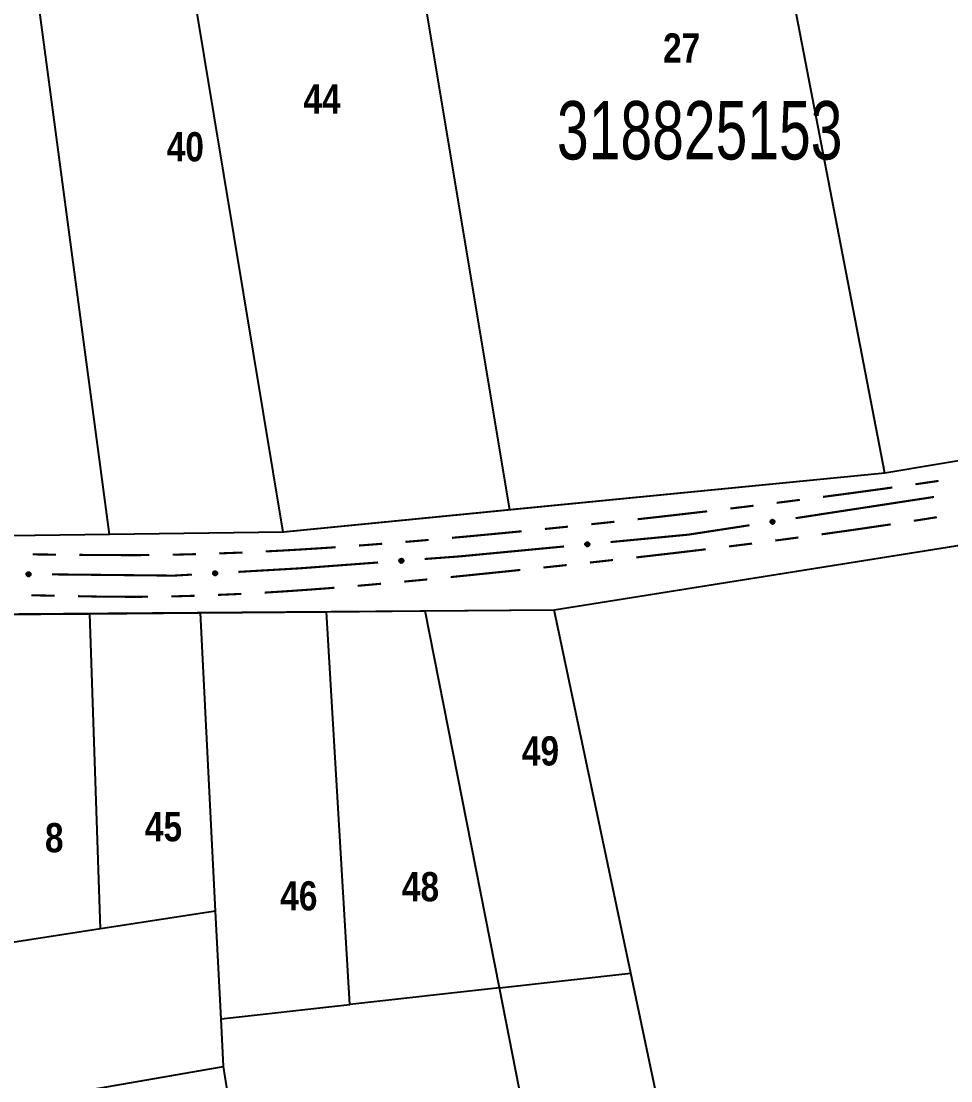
# Model space of a CAD drawing. Extents: x 203591 to 208218, y 4854879 to 4857795.
# Drawn here: x 204872.2 to 204951.9, y 4855533 to 4855623.8 of the extents above; entities that cross this region are included whole.
import ezdxf
from ezdxf.enums import TextEntityAlignment as Align

# ---------------------------------------------------------------- set-up
doc = ezdxf.new("R2010")
doc.units = 0
doc.header["$LTSCALE"] = 1.5
doc.header["$MEASUREMENT"] = 0
doc.linetypes.add('PHANTOMX2', pattern=[5, 2.5, -0.5, 0.5, -0.5, 0.5, -0.5])
for name, color, linetype in [('CD-MALHA-LOTES', 40, 'CONTINUOUS'), ('CD_TXT_QUADRA', 7, 'CONTINUOUS'), ('RU-QUADRAS', 210, 'CONTINUOUS'), ('SV-EIXO-RUA-N-PAV', 6, 'CONTINUOUS'), ('SV-RUA-NAO-PAV-S-GUIA-C-GUIA', 7, 'PHANTOMX2'), ('Th_NmrPorta', 7, 'CONTINUOUS')]:
    doc.layers.add(name, color=color, linetype=linetype)
doc.styles.add('ARIAL', font='ARIAL.TTF')
doc.styles.get("Standard").update_dxf_attribs({"font": 'swisscbo.ttf'})

msp = doc.modelspace()

# ---------------------------------------------------------------- linework, layer by layer
at = {"layer": 'CD-MALHA-LOTES', "linetype": 'Continuous', "flags": 128}
for points in [[(204946.22, 4855585.08), (204936.1, 4855637.54)], [(204894.66, 4855580.02), (204885.325707, 4855636.2)], [(204879.76, 4855579.81), (204872.5, 4855634.21)], [(204914.08, 4855581.92), (204905.51, 4855633.33)], [(204976.02, 4855590.07), (204946.22, 4855585.08)], [(204946.22, 4855585.08), (204914.08, 4855581.92)], [(204914.08, 4855581.92), (204894.66, 4855580.02)], [(204879.76, 4855579.81), (204864.86, 4855579.6)], [(204894.66, 4855580.02), (204879.76, 4855579.81)], [(204917.87, 4855573.37), (204956.95, 4855579.59)], [(204869.68, 4855572.97), (204878.08, 4855573.02)], [(204878.08, 4855573.02), (204887.55, 4855573.09)], [(204879, 4855546.03), (204878.08, 4855573.02)], [(204887.55, 4855573.09), (204898.37, 4855573.19)], [(204888.86, 4855547.55), (204887.55, 4855573.09)], [(204898.37, 4855573.19), (204906.83, 4855573.27)], [(204900.36, 4855539.56), (204898.37, 4855573.19)], [(204906.83, 4855573.27), (204917.87, 4855573.37)], [(204913.19, 4855540.98), (204906.83, 4855573.27)], [(204924.44, 4855542.23), (204917.87, 4855573.37)], [(204888.86, 4855547.55), (204879, 4855546.03)], [(204889.33, 4855538.33), (204888.86, 4855547.55)], [(204879, 4855546.03), (204871.07, 4855544.81)], [(204913.19, 4855540.98), (204924.44, 4855542.23)], [(204931.59, 4855508.34), (204924.44, 4855542.23)], [(204913.19, 4855540.98), (204900.36, 4855539.56)], [(204926.5, 4855459.5), (204919.95, 4855506.6), (204913.19, 4855540.98)], [(204889.33, 4855538.33), (204900.36, 4855539.56)], [(204889.54, 4855534.23), (204889.33, 4855538.33)], [(204807.67, 4855520.01), (204889.54, 4855534.23)], [(204894.57, 4855502.53), (204889.54, 4855534.23)]]:
    msp.add_lwpolyline(points, dxfattribs=at)
at = {"layer": 'RU-QUADRAS', "color": 6, "linetype": 'Continuous'}
msp.add_lwpolyline([(204772.64, 4855677.09), (204804.9, 4855680.03), (204805.04, 4855678.27, -0.004517033), (204994.94, 4855689.7), (204995.08, 4855687.65), (205015.32, 4855689.41), (205034.01, 4855602.53), (204976.02, 4855590.07), (204946.22, 4855585.08), (204894.71, 4855580.02), (204796.54, 4855578.7), (204783.78, 4855620.42)], format="xyb", close=True, dxfattribs=at)
msp.add_lwpolyline([(204801.06, 4855571.1), (204822.56, 4855573.23), (204845.19, 4855572.81), (204917.87, 4855573.37), (205036.95, 4855592.31), (205061.23, 4855480.13), (204951.16, 4855463), (204889.11, 4855454.22), (204889.25, 4855453.22), (204872.15, 4855450.8), (204872.45, 4855448.52), (204860.56, 4855447.55), (204860.14, 4855450.22), (204817.43, 4855443.82), (204816.29, 4855448.38), (204811.61, 4855489.49)], close=True, dxfattribs=at)
at = {"layer": 'SV-EIXO-RUA-N-PAV', "const_width": 0.18, "flags": 128}
for points in [[(204948.14, 4855582.68), (204950.435482, 4855583.02968)], [(204938.574032, 4855581.211451), (204947.469815, 4855582.577115)], [(204947.469815, 4855582.577115), (204948.14, 4855582.68)], [(204929.38, 4855579.8), (204934.62035, 4855580.604489)], [(204922.711762, 4855579.166552), (204928.684872, 4855579.733967)], [(204928.684872, 4855579.733967), (204929.38, 4855579.8)], [(204909.8, 4855577.94), (204918.729689, 4855578.788275)], [(204896, 4855576.91), (204902.789389, 4855577.416745)], [(204906.778294, 4855577.714468), (204909.769973, 4855577.93776)], [(204909.769973, 4855577.93776), (204909.8, 4855577.94)], [(204890.816936, 4855576.610234), (204895.808594, 4855576.898932)], [(204895.808594, 4855576.898932), (204896, 4855576.91)], [(204874.826728, 4855576.396246), (204884.826212, 4855576.294603)], [(204884.826212, 4855576.294603), (204885.28, 4855576.29)], [(204885.28, 4855576.29), (204886.823609, 4855576.379276)]]:
    msp.add_lwpolyline(points, dxfattribs=at)
at = {"layer": 'SV-EIXO-RUA-N-PAV', "flags": 128}
for points in [[(204936.43847, 4855580.994974), (204936.466844, 4855581.03481), (204936.499376, 4855581.063246), (204936.533335, 4855581.079153), (204936.56701, 4855581.085385), (204936.602178, 4855581.08788), (204936.638191, 4855581.082574), (204936.676856, 4855581.06783), (204936.717017, 4855581.039648), (204936.743956, 4855581.004407), (204936.761333, 4855580.971948), (204936.769853, 4855580.937209), (204936.771705, 4855580.903004), (204936.764955, 4855580.865778), (204936.749631, 4855580.826741), (204936.720316, 4855580.787043), (204936.688231, 4855580.759384), (204936.65498, 4855580.744861), (204936.620001, 4855580.736516), (204936.584066, 4855580.734399), (204936.548746, 4855580.739812), (204936.509469, 4855580.755312), (204936.47067, 4855580.784765), (204936.442719, 4855580.816451), (204936.427732, 4855580.849489), (204936.420292, 4855580.884111), (204936.41736, 4855580.919355), (204936.421188, 4855580.955777), (204936.43847, 4855580.994974)], [(204920.567278, 4855579.073413), (204920.597899, 4855579.11155), (204920.632015, 4855579.138065), (204920.666834, 4855579.15199), (204920.700811, 4855579.156273), (204920.736065, 4855579.156739), (204920.771712, 4855579.149367), (204920.809464, 4855579.132421), (204920.847935, 4855579.101973), (204920.872801, 4855579.06524), (204920.888279, 4855579.031834), (204920.894785, 4855578.996661), (204920.894664, 4855578.962406), (204920.885782, 4855578.925631), (204920.868235, 4855578.887541), (204920.836682, 4855578.849597), (204920.803058, 4855578.823832), (204920.769025, 4855578.811247), (204920.733624, 4855578.804931), (204920.697627, 4855578.804887), (204920.662677, 4855578.812325), (204920.624358, 4855578.83006), (204920.58732, 4855578.8617), (204920.561239, 4855578.894942), (204920.54818, 4855578.928789), (204920.542746, 4855578.963782), (204920.541849, 4855578.999135), (204920.547768, 4855579.035277), (204920.567278, 4855579.073413)], [(204904.632366, 4855577.664687), (204904.663751, 4855577.702197), (204904.698396, 4855577.728018), (204904.733489, 4855577.741236), (204904.767546, 4855577.744831), (204904.802802, 4855577.744585), (204904.838293, 4855577.736494), (204904.875694, 4855577.718789), (204904.913543, 4855577.687569), (204904.937661, 4855577.650341), (204904.952461, 4855577.616629), (204904.958254, 4855577.581332), (204904.957441, 4855577.547087), (204904.947818, 4855577.510499), (204904.929505, 4855577.472771), (204904.897191, 4855577.435473), (204904.863054, 4855577.410392), (204904.828774, 4855577.398498), (204904.793252, 4855577.392898), (204904.757261, 4855577.393581), (204904.722469, 4855577.401724), (204904.684516, 4855577.420231), (204904.648125, 4855577.452612), (204904.622721, 4855577.486375), (204904.610349, 4855577.520479), (204904.605623, 4855577.555574), (204904.605441, 4855577.590939), (204904.612089, 4855577.626953), (204904.632366, 4855577.664687)], [(204872.684277, 4855576.528109), (204872.718722, 4855576.562831), (204872.755426, 4855576.585629), (204872.791511, 4855576.595833), (204872.82575, 4855576.596535), (204872.860859, 4855576.593308), (204872.895538, 4855576.582245), (204872.931309, 4855576.56144), (204872.966382, 4855576.527132), (204872.987265, 4855576.487998), (204872.999162, 4855576.453155), (204873.001949, 4855576.417495), (204872.998243, 4855576.383441), (204872.98556, 4855576.347798), (204872.964123, 4855576.311754), (204872.928771, 4855576.277321), (204872.892634, 4855576.255218), (204872.857472, 4855576.246265), (204872.821604, 4855576.243689), (204872.7858, 4855576.247413), (204872.75182, 4855576.258469), (204872.715568, 4855576.280119), (204872.682046, 4855576.315461), (204872.659588, 4855576.351251), (204872.650144, 4855576.386279), (204872.648403, 4855576.421649), (204872.651212, 4855576.456902), (204872.660881, 4855576.492225), (204872.684277, 4855576.528109)], [(204888.670475, 4855576.596356), (204888.702484, 4855576.633336), (204888.737555, 4855576.658573), (204888.772865, 4855576.671203), (204888.806977, 4855576.674227), (204888.842224, 4855576.673391), (204888.877574, 4855576.664708), (204888.914674, 4855576.646379), (204888.951996, 4855576.614531), (204888.975487, 4855576.576905), (204888.989722, 4855576.54295), (204888.994924, 4855576.507561), (204888.993538, 4855576.473334), (204888.983303, 4855576.436912), (204888.964362, 4855576.399496), (204888.931429, 4855576.362744), (204888.896877, 4855576.338238), (204888.862403, 4855576.326918), (204888.826792, 4855576.321914), (204888.790818, 4855576.323199), (204888.756167, 4855576.331923), (204888.718529, 4855576.351061), (204888.682684, 4855576.384047), (204888.657849, 4855576.41823), (204888.646049, 4855576.452536), (204888.641911, 4855576.487705), (204888.64232, 4855576.523068), (204888.649569, 4855576.558966), (204888.670475, 4855576.596356)]]:
    msp.add_lwpolyline(points, close=True, dxfattribs=at)
for points in [[(204936.41736, 4855580.919355), (204936.743956, 4855581.004407)], [(204936.420292, 4855580.884111), (204936.761333, 4855580.971948)], [(204936.421188, 4855580.955777), (204936.717017, 4855581.039648)], [(204936.422404, 4855580.903391), (204936.747457, 4855580.989185)], [(204936.423971, 4855580.938144), (204936.725889, 4855581.021768)], [(204936.426645, 4855580.866768), (204936.764251, 4855580.951729)], [(204936.427732, 4855580.849489), (204936.769853, 4855580.937209)], [(204936.430933, 4855580.973725), (204936.693738, 4855581.051345)], [(204936.43847, 4855580.994974), (204936.676856, 4855581.06783)], [(204936.438772, 4855580.832737), (204936.767872, 4855580.919153)], [(204936.442719, 4855580.816451), (204936.771705, 4855580.903004)], [(204936.454807, 4855581.016045), (204936.650277, 4855581.073663)], [(204936.458992, 4855580.799947), (204936.763814, 4855580.882636)], [(204936.466844, 4855581.03481), (204936.638191, 4855581.082574)], [(204936.47067, 4855580.784765), (204936.764955, 4855580.865778)], [(204936.485319, 4855581.0511), (204936.611584, 4855581.082909)], [(204936.493633, 4855580.772133), (204936.754362, 4855580.845292)], [(204936.499376, 4855581.063246), (204936.602178, 4855581.08788)], [(204936.509469, 4855580.755312), (204936.749631, 4855580.826741)], [(204936.534189, 4855580.750749), (204936.727376, 4855580.805256)], [(204936.548746, 4855580.739812), (204936.720316, 4855580.787043)], [(204936.570599, 4855580.738392), (204936.698006, 4855580.771757)], [(204936.584066, 4855580.734399), (204936.688231, 4855580.759384)], [(204920.541849, 4855578.999135), (204920.872801, 4855579.06524)], [(204920.542746, 4855578.963782), (204920.888279, 4855579.031834)], [(204920.545964, 4855578.982907), (204920.875419, 4855579.049841)], [(204920.547768, 4855579.035277), (204920.847935, 4855579.101973)], [(204920.54809, 4855578.946101), (204920.890029, 4855579.01148)], [(204920.54818, 4855578.928789), (204920.894785, 4855578.996661)], [(204920.54953, 4855579.017513), (204920.855763, 4855579.083611)], [(204920.558237, 4855578.911428), (204920.891767, 4855578.978749)], [(204920.55853, 4855579.052634), (204920.825369, 4855579.114991)], [(204920.561239, 4855578.894942), (204920.894664, 4855578.962406)], [(204920.567278, 4855579.073413), (204920.809464, 4855579.132421)], [(204920.576535, 4855578.877529), (204920.885613, 4855578.942527)], [(204920.584802, 4855579.093509), (204920.783265, 4855579.139775)], [(204920.58732, 4855578.8617), (204920.885782, 4855578.925631)], [(204920.597899, 4855579.11155), (204920.771712, 4855579.149367)], [(204920.609517, 4855578.847766), (204920.874026, 4855578.905789)], [(204920.617281, 4855579.126749), (204920.745169, 4855579.151233)], [(204920.624358, 4855578.83006), (204920.868235, 4855578.887541)], [(204920.632015, 4855579.138065), (204920.736065, 4855579.156739)], [(204920.648775, 4855578.824082), (204920.844779, 4855578.867373)], [(204920.662677, 4855578.812325), (204920.836682, 4855578.849597)], [(204920.684412, 4855578.809649), (204920.813529, 4855578.835621)], [(204920.697627, 4855578.804887), (204920.803058, 4855578.823832)], [(204904.605441, 4855577.590939), (204904.937661, 4855577.650341)], [(204904.605623, 4855577.555574), (204904.952461, 4855577.616629)], [(204904.609228, 4855577.574631), (204904.939968, 4855577.634893)], [(204904.610349, 4855577.520479), (204904.958254, 4855577.581332)], [(204904.610609, 4855577.537789), (204904.953799, 4855577.596244)], [(204904.612089, 4855577.626953), (204904.913543, 4855577.687569)], [(204904.613492, 4855577.609157), (204904.920998, 4855577.669053)], [(204904.620053, 4855577.502918), (204904.954876, 4855577.563485)], [(204904.622721, 4855577.486375), (204904.957441, 4855577.547087)], [(204904.6232, 4855577.64409), (204904.891244, 4855577.70104)], [(204904.632366, 4855577.664687), (204904.875694, 4855577.718789)], [(204904.637662, 4855577.468656), (204904.947991, 4855577.527395)], [(204904.648125, 4855577.452612), (204904.947818, 4855577.510499)], [(204904.650292, 4855577.684425), (204904.84965, 4855577.726671)], [(204904.663751, 4855577.702197), (204904.838293, 4855577.736494)], [(204904.670036, 4855577.438233), (204904.935664, 4855577.490898)], [(204904.683437, 4855577.717002), (204904.811793, 4855577.738897)], [(204904.684516, 4855577.420231), (204904.929505, 4855577.472771)], [(204904.698396, 4855577.728018), (204904.802802, 4855577.744585)], [(204872.684277, 4855576.528109), (204872.931309, 4855576.56144)], [(204872.703808, 4855576.54626), (204872.906024, 4855576.571497)], [(204872.718722, 4855576.562831), (204872.895538, 4855576.582245)], [(204872.739589, 4855576.575918), (204872.869337, 4855576.58688)], [(204872.755426, 4855576.585629), (204872.860859, 4855576.593308)], [(204888.64232, 4855576.523068), (204888.975487, 4855576.576905)], [(204888.645833, 4855576.506699), (204888.977535, 4855576.56142)], [(204888.649569, 4855576.558966), (204888.951996, 4855576.614531)], [(204888.650675, 4855576.541149), (204888.95914, 4855576.595893)], [(204888.660966, 4855576.575914), (204888.929925, 4855576.628374)], [(204888.670475, 4855576.596356), (204888.914674, 4855576.646379)], [(204888.688729, 4855576.615791), (204888.888766, 4855576.654696)], [(204888.702484, 4855576.633336), (204888.877574, 4855576.664708)], [(204888.722414, 4855576.647809), (204888.851118, 4855576.667553)], [(204888.737555, 4855576.658573), (204888.842224, 4855576.673391)], [(204904.708807, 4855577.41376), (204904.905646, 4855577.453082)], [(204904.722469, 4855577.401724), (204904.897191, 4855577.435473)], [(204904.744146, 4855577.39861), (204904.873761, 4855577.421967)], [(204904.757261, 4855577.393581), (204904.863054, 4855577.410392)], [(204872.648403, 4855576.421649), (204872.999162, 4855576.453155)], [(204872.650144, 4855576.386279), (204873.001949, 4855576.417495)], [(204872.651212, 4855576.456902), (204872.987265, 4855576.487998)], [(204872.651867, 4855576.403506), (204872.998771, 4855576.43273)], [(204872.653606, 4855576.440332), (204872.988257, 4855576.47241)], [(204872.658329, 4855576.367961), (204872.997073, 4855576.399997)], [(204872.659588, 4855576.351251), (204872.998243, 4855576.383441)], [(204872.660775, 4855576.474374), (204872.972245, 4855576.508052)], [(204872.660881, 4855576.492225), (204872.966382, 4855576.527132)], [(204872.672977, 4855576.332333), (204872.987162, 4855576.364618)], [(204872.673402, 4855576.508361), (204872.945302, 4855576.542441)], [(204872.682046, 4855576.315461), (204872.98556, 4855576.347798)], [(204872.702662, 4855576.299281), (204872.971792, 4855576.329295)], [(204872.715568, 4855576.280119), (204872.964123, 4855576.311754)], [(204872.739225, 4855576.271617), (204872.938685, 4855576.294152)], [(204872.75182, 4855576.258469), (204872.928771, 4855576.277321)], [(204872.773156, 4855576.253532), (204872.904282, 4855576.265845)], [(204872.7858, 4855576.247413), (204872.892634, 4855576.255218)], [(204888.641911, 4855576.487705), (204888.989722, 4855576.54295)], [(204888.646049, 4855576.452536), (204888.994924, 4855576.507561)], [(204888.646598, 4855576.46984), (204888.990718, 4855576.522545)], [(204888.655458, 4855576.434815), (204888.991247, 4855576.489773)], [(204888.657849, 4855576.41823), (204888.993538, 4855576.473334)], [(204888.672491, 4855576.400264), (204888.983759, 4855576.453803)], [(204888.682684, 4855576.384047), (204888.983303, 4855576.436912)], [(204888.704352, 4855576.369303), (204888.970823, 4855576.417518)], [(204888.718529, 4855576.351061), (204888.964362, 4855576.399496)], [(204888.742708, 4855576.344185), (204888.940178, 4855576.380209)], [(204888.756167, 4855576.331923), (204888.931429, 4855576.362744)], [(204888.777788, 4855576.328446), (204888.907776, 4855576.349632)], [(204888.790818, 4855576.323199), (204888.896877, 4855576.338238)]]:
    msp.add_lwpolyline(points, dxfattribs=at)
at = {"layer": 'SV-RUA-NAO-PAV-S-GUIA-C-GUIA', "const_width": 0.18, "flags": 128}
for points in [[(204946.037629, 4855583.723977), (204946.867843, 4855583.840508)], [(204948.848427, 4855584.118508), (204949.007907, 4855584.140892)], [(204949.007907, 4855584.140892), (204950.82793, 4855584.404103)], [(204940.922006, 4855583.036297), (204942.904801, 4855583.298069)], [(204942.904801, 4855583.298069), (204943.065617, 4855583.3193)], [(204943.065617, 4855583.3193), (204945.877459, 4855583.702169)], [(204945.877459, 4855583.702169), (204946.037629, 4855583.723977)], [(204932.984642, 4855582.037496), (204933.97741, 4855582.15755)], [(204933.97741, 4855582.15755), (204934.139388, 4855582.177138)], [(204934.139388, 4855582.177138), (204934.969878, 4855582.280045)], [(204936.954698, 4855582.525989), (204937.116477, 4855582.546035)], [(204937.116477, 4855582.546035), (204938.938609, 4855582.779155)], [(204925.037243, 4855581.121923), (204925.198297, 4855581.139528)], [(204925.198297, 4855581.139528), (204926.031148, 4855581.23216)], [(204926.031148, 4855581.23216), (204926.689487, 4855581.30538)], [(204926.689487, 4855581.30538), (204928.01861, 4855581.45575)], [(204928.01861, 4855581.45575), (204928.180278, 4855581.474039)], [(204928.180278, 4855581.474039), (204929.01209, 4855581.569749)], [(204929.01209, 4855581.569749), (204929.670666, 4855581.645525)], [(204929.670666, 4855581.645525), (204930.998686, 4855581.800908)], [(204949.44329, 4855581.097673), (204948.708758, 4855580.985045)], [(204949.696927, 4855581.138385), (204949.44329, 4855581.097673)], [(204950.684288, 4855581.296872), (204949.696927, 4855581.138385)], [(204917.081054, 4855580.286139), (204917.736432, 4855580.351703)], [(204917.736432, 4855580.351703), (204919.070877, 4855580.487642)], [(204921.060172, 4855580.694287), (204922.054646, 4855580.799271)], [(204922.054646, 4855580.799271), (204922.214726, 4855580.81617)], [(204922.214726, 4855580.81617), (204923.048955, 4855580.905798)], [(204943.513325, 4855580.208352), (204940.793181, 4855579.826579)], [(204943.763843, 4855580.24508), (204943.513325, 4855580.208352)], [(204946.479876, 4855580.643284), (204943.763843, 4855580.24508)], [(204946.731862, 4855580.681922), (204946.479876, 4855580.643284)], [(204905.132181, 4855579.181083), (204906.128688, 4855579.264593)], [(204906.128688, 4855579.264593), (204906.191214, 4855579.269832)], [(204906.191214, 4855579.269832), (204907.124974, 4855579.350695)], [(204909.117202, 4855579.526825), (204909.182881, 4855579.532677)], [(204909.182881, 4855579.532677), (204910.113068, 4855579.617665)], [(204910.113068, 4855579.617665), (204910.678193, 4855579.669298)], [(204910.678193, 4855579.669298), (204913.10004, 4855579.896924)], [(204913.10004, 4855579.896924), (204913.254676, 4855579.911457)], [(204913.254676, 4855579.911457), (204914.095459, 4855579.992531)], [(204914.095459, 4855579.992531), (204914.748975, 4855580.055546)], [(204914.748975, 4855580.055546), (204915.090783, 4855580.089121)], [(204937.571519, 4855579.391676), (204936.828582, 4855579.295694)], [(204937.820167, 4855579.425129), (204937.571519, 4855579.391676)], [(204938.811237, 4855579.558472), (204937.820167, 4855579.425129)], [(204893.160602, 4855578.36362), (204894.159277, 4855578.415094)], [(204894.159277, 4855578.415094), (204894.212543, 4855578.417838)], [(204894.212543, 4855578.417838), (204895.157697, 4855578.471273)], [(204895.157697, 4855578.471273), (204895.710791, 4855578.502542)], [(204895.710791, 4855578.502542), (204897.154108, 4855578.590952)], [(204897.154108, 4855578.590952), (204897.208803, 4855578.594301)], [(204897.208803, 4855578.594301), (204898.151972, 4855578.656267)], [(204898.151972, 4855578.656267), (204898.706568, 4855578.692702)], [(204898.706568, 4855578.692702), (204899.149697, 4855578.723663)], [(204901.144571, 4855578.866706), (204901.701301, 4855578.907772)], [(204901.701301, 4855578.907772), (204903.138761, 4855579.01901)], [(204928.889607, 4855578.309891), (204928.639699, 4855578.280207)], [(204930.129763, 4855578.457203), (204928.889607, 4855578.309891)], [(204930.875459, 4855578.547356), (204930.129763, 4855578.457203)], [(204933.108244, 4855578.820609), (204932.860668, 4855578.790127)], [(204933.852961, 4855578.914042), (204933.108244, 4855578.820609)], [(204934.596617, 4855579.007342), (204933.852961, 4855578.914042)], [(204934.845066, 4855579.039439), (204934.596617, 4855579.007342)], [(204873.166441, 4855578.108002), (204875.166349, 4855578.088837)], [(204877.166257, 4855578.069671), (204879.166165, 4855578.050506)], [(204879.166165, 4855578.050506), (204879.22, 4855578.05)], [(204879.22, 4855578.05), (204882.166157, 4855578.043985)], [(204882.166157, 4855578.043985), (204882.219661, 4855578.043924)], [(204882.219661, 4855578.043924), (204883.166084, 4855578.055622)], [(204885.165932, 4855578.080338), (204885.21885, 4855578.080984)], [(204885.21885, 4855578.080984), (204887.165288, 4855578.130892)], [(204889.164265, 4855578.193677), (204891.162836, 4855578.26927)], [(204921.182034, 4855577.435806), (204920.940454, 4855577.409607)], [(204921.934507, 4855577.518497), (204921.182034, 4855577.435806)], [(204922.674473, 4855577.599815), (204921.934507, 4855577.518497)], [(204922.92848, 4855577.628123), (204922.674473, 4855577.599815)], [(204925.658036, 4855577.934815), (204924.916035, 4855577.850883)], [(204925.909648, 4855577.963723), (204925.658036, 4855577.934815)], [(204927.149116, 4855578.106131), (204925.909648, 4855577.963723)], [(204927.896415, 4855578.193403), (204927.149116, 4855578.106131)], [(204928.639699, 4855578.280207), (204927.896415, 4855578.193403)], [(204912.219588, 4855576.490442), (204910.995125, 4855576.365576)], [(204912.984735, 4855576.569162), (204912.219588, 4855576.490442)], [(204913.714149, 4855576.644207), (204912.984735, 4855576.569162)], [(204913.979461, 4855576.671739), (204913.714149, 4855576.644207)], [(204914.974119, 4855576.77496), (204913.979461, 4855576.671739)], [(204918.195952, 4855577.113964), (204916.963224, 4855576.983429)], [(204918.952007, 4855577.194947), (204918.195952, 4855577.113964)], [(204903.032521, 4855575.593406), (204902.036415, 4855575.505245)], [(204906.038905, 4855575.873591), (204905.024026, 4855575.777531)], [(204907.0149, 4855575.968356), (204906.038905, 4855575.873591)], [(204909.029981, 4855576.167043), (204909.005249, 4855576.164592)], [(204910.000218, 4855576.264774), (204909.029981, 4855576.167043)], [(204910.525125, 4855576.317648), (204910.000218, 4855576.264774)], [(204910.995125, 4855576.365576), (204910.525125, 4855576.317648)], [(204891.064782, 4855574.724674), (204889.066686, 4855574.637426)], [(204894.064765, 4855574.895374), (204893.06172, 4855574.835166)], [(204895.057766, 4855574.960728), (204894.064765, 4855574.895374)], [(204895.562345, 4855574.993938), (204895.057766, 4855574.960728)], [(204896.055427, 4855575.029039), (204895.562345, 4855574.993938)], [(204897.059702, 4855575.100534), (204896.055427, 4855575.029039)], [(204898.050018, 4855575.175942), (204897.059702, 4855575.100534)], [(204898.556831, 4855575.214534), (204898.050018, 4855575.175942)], [(204899.046959, 4855575.254078), (204898.556831, 4855575.214534)], [(204901.550389, 4855575.46223), (204901.040146, 4855575.41896)], [(204902.036415, 4855575.505245), (204901.550389, 4855575.46223)], [(204875.069902, 4855574.567457), (204873.070289, 4855574.606782)], [(204878.5, 4855574.5), (204877.069516, 4855574.528132)], [(204879.06915, 4855574.489911), (204878.5, 4855574.5)], [(204879.077715, 4855574.489759), (204879.06915, 4855574.489911)], [(204880.06913, 4855574.483711), (204879.077715, 4855574.489759)], [(204882.076652, 4855574.471432), (204880.06913, 4855574.483711)], [(204883.069019, 4855574.483483), (204882.076652, 4855574.471432)], [(204885.074862, 4855574.507857), (204885.068872, 4855574.507785)], [(204886.068461, 4855574.536413), (204885.074862, 4855574.507857)], [(204887.068048, 4855574.565143), (204886.068461, 4855574.536413)]]:
    msp.add_lwpolyline(points, dxfattribs=at)

# ---------------------------------------------------------------- texts
at = {"layer": 'CD_TXT_QUADRA', "style": 'ARIAL', "width": 0.7}
msp.add_text('318825153', height=5, dxfattribs=at).set_placement((204918.12, 4855611.94))
at = {"layer": 'Th_NmrPorta', "color": 1}
for s, p in [('27', (204927.213078, 4855621.493304)), ('44', (204896.393078, 4855617.123304)), ('40', (204884.673078, 4855613.033304)), ('49', (204915.116381, 4855561.272174)), ('45', (204882.800914, 4855554.780366)), ('8', (204874.230914, 4855553.840366)), ('48', (204904.830914, 4855549.640366)), ('46', (204894.400914, 4855548.860366))]:
    msp.add_text(s, height=2.5, dxfattribs=at).set_placement(p, align=Align.MIDDLE_LEFT)

doc.saveas('drawing.dxf')
